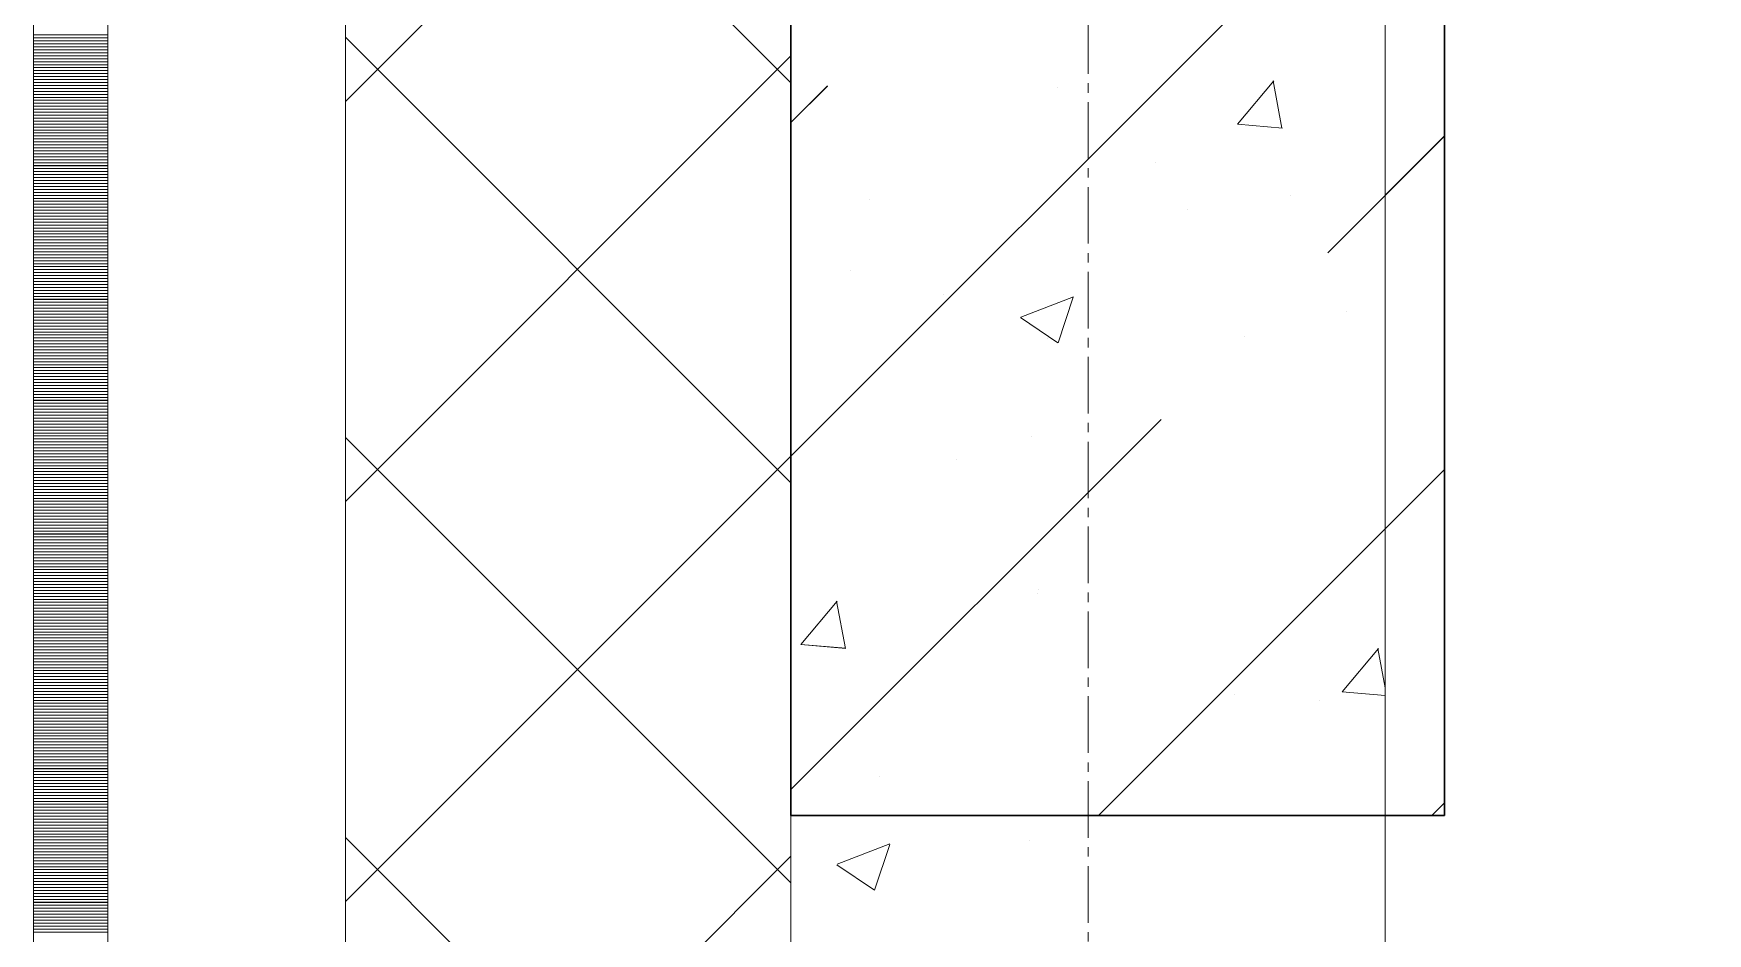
# Model space of a CAD drawing. Header units: millimetres. Extents: x 470010 to 1231400, y -134005 to 421770.
# Drawn here: x 806168 to 806731, y 153473 to 153776 of the extents above; entities that cross this region are included whole.
import ezdxf
from ezdxf.enums import TextEntityAlignment as Align

# ---------------------------------------------------------------- set-up
doc = ezdxf.new("R2010")
doc.units = ezdxf.units.MM
for name, pattern in [('CENTER2', [28.575, 19.05, -3.175, 3.175, -3.175]), ('DASHED', [19.05, 12.7, -6.35]), ('HIDDEN2', [4.7625, 3.175, -1.5875])]:
    doc.linetypes.add(name, pattern=pattern)
doc.layers.get('Defpoints').update_dxf_attribs({"color": 140})
doc.layers.add('АР_Делит', color=120, linetype='Continuous', lineweight=0, plot=False)
for name, color, linetype, lineweight in [('АР_Колонны', 70, 'Continuous', 30), ('АР_Стены ЖБ', 7, 'Continuous', 35), ('АР_Стены ПЕНОблок', 52, 'Continuous', 20), ('АР_Тонкая', 254, 'Continuous', 5), ('АР_Утеплитель', 31, 'Continuous', 0), ('АР_Штриховка', 8, 'Continuous', 0)]:
    doc.layers.add(name, color=color, linetype=linetype, lineweight=lineweight)
doc.layers.add('РД_Оси_100', color=7, linetype='Continuous', lineweight=0, true_color=0x525252)
doc.styles.add('style1', font='ARIALN.TTF')

# ---------------------------------------------------------------- blocks, each defined once
blk = doc.blocks.new('СОШ_2200_АР_ОСИ_М100_28.05.24')
at = {"layer": 'АР_Делит', "color": 251, "linetype": 'DASHED', "true_color": 0x636466}
blk.add_lwpolyline([(114955, 135155), (114955, -355), (93595.036, -355), (93595.036, 13855), (94145, 13855), (94145, 68320), (66055, 68320), (66055, 13857.73), (83455, 13857.73), (83455, -355), (45245, -355), (45245, 13145), (44695, 13145), (44695, 26755), (45245, 26755), (45245, 68320), (20455, 68320), (20455, 26755), (27955, 26755), (27955, 13145), (-355, 13145), (-355, 100855)], dxfattribs=at)
at = {"layer": 'РД_Оси_100', "color": 251, "linetype": 'CENTER2', "true_color": 0x636466}
blk.add_line((0, -6155), (0, 139938.679), dxfattribs=at)
blk = doc.blocks.new('A$C9108343f')
at = {"layer": 'АР_Колонны', "color": 18, "linetype": 'HIDDEN2', "lineweight": 25, "true_color": 0x000000}
for p, q in [((140704.09, 253879.49), (140704.09, 254779.49)), ((140924.09, 254779.49), (140924.09, 253879.49)), ((140924.09, 253879.49), (140704.09, 253879.49))]:
    blk.add_line(p, q, dxfattribs=at)
at = {"layer": 'АР_Колонны', "color": 18, "linetype": 'Continuous', "lineweight": 15, "true_color": 0x000000}
for p, q in [((140704.09, 254779.49), (140704.09, 253879.49)), ((140704.09, 254779.49), (140704.09, 253879.49)), ((140924.09, 253879.49), (140924.09, 254779.49)), ((140924.09, 253879.49), (140924.09, 254779.49)), ((140704.09, 253879.49), (140924.09, 253879.49)), ((140704.09, 253879.49), (140924.09, 253879.49))]:
    blk.add_line(p, q, dxfattribs=at)
at = {"layer": 'АР_Стены ЖБ', "color": 18, "linetype": 'Continuous', "lineweight": 30, "true_color": 0x000000}
for p, q in [((140704.09, 254779.49), (140704.09, 253879.49)), ((140924.09, 253879.49), (140924.09, 254779.49)), ((140704.09, 253879.49), (140924.09, 253879.49))]:
    blk.add_line(p, q, dxfattribs=at)
at = {"layer": 'АР_Стены ПЕНОблок', "color": 18, "linetype": 'Continuous', "lineweight": 20, "true_color": 0x000000}
for p, q in [((140704.09, 313879.49), (140704.09, 237679.49)), ((140904.09, 237679.49), (140904.09, 313879.49))]:
    blk.add_line(p, q, dxfattribs=at)
at = {"layer": 'АР_Тонкая', "color": 18, "linetype": 'Continuous', "lineweight": 5, "true_color": 0x000000}
for p, q in [((140449.09, 313879.49), (140449.09, 237679.49)), ((140474.09, 313879.49), (140474.09, 237679.49)), ((140474.09, 237679.49), (140474.09, 313879.49)), ((140554.09, 237679.49), (140554.09, 313879.49))]:
    blk.add_line(p, q, dxfattribs=at)
at = {"layer": 'АР_Утеплитель', "color": 18, "linetype": 'Continuous', "lineweight": 0, "true_color": 0x000000}
for p, q in [((140554.09, 313879.49), (140554.09, 237679.49)), ((140704.09, 237679.49), (140704.09, 313879.49))]:
    blk.add_line(p, q, dxfattribs=at)
at = {"layer": 'АР_Штриховка', "color": 18, "linetype": 'Continuous', "lineweight": 0, "true_color": 0x000000}
for p, q in [((140704.09, 254126.17), (140554.09, 254276.17)), ((140554.09, 254119.89), (140704.09, 254269.89)), ((140449.09, 254142.24), (140474.09, 254142.24)), ((140449.09, 254141.24), (140474.09, 254141.24)), ((140449.09, 254140.24), (140474.09, 254140.24)), ((140449.09, 254139.24), (140474.09, 254139.24)), ((140449.09, 254138.24), (140474.09, 254138.24)), ((140704.09, 253991.47), (140554.09, 254141.47)), ((140449.09, 254137.24), (140474.09, 254137.24)), ((140449.09, 254136.24), (140474.09, 254136.24)), ((140449.09, 254135.24), (140474.09, 254135.24)), ((140449.09, 254134.24), (140474.09, 254134.24)), ((140449.09, 254133.24), (140474.09, 254133.24)), ((140449.09, 254132.24), (140474.09, 254132.24)), ((140554.09, 253985.18), (140704.09, 254135.18)), ((140449.09, 254131.24), (140474.09, 254131.24)), ((140449.09, 254130.24), (140474.09, 254130.24)), ((140449.09, 254129.24), (140474.09, 254129.24)), ((140449.09, 254128.24), (140474.09, 254128.24)), ((140449.09, 254127.24), (140474.09, 254127.24)), ((140854.37, 254112.21), (140866.62, 254126.8)), ((140869.34, 254110.83), (140866.4, 254126.75)), ((140449.09, 254126.24), (140474.09, 254126.24)), ((140449.09, 254125.24), (140474.09, 254125.24)), ((140449.09, 254124.24), (140474.09, 254124.24)), ((140449.09, 254123.24), (140474.09, 254123.24)), ((140449.09, 254122.24), (140474.09, 254122.24)), ((140449.09, 254121.24), (140474.09, 254121.24)), ((140793.66, 254124.71), (140793.66, 254124.71)), ((140449.09, 254120.24), (140474.09, 254120.24)), ((140449.09, 254119.24), (140474.09, 254119.24)), ((140449.09, 254118.24), (140474.09, 254118.24)), ((140449.09, 254117.24), (140474.09, 254117.24)), ((140449.09, 254116.24), (140474.09, 254116.24)), ((140449.09, 254115.24), (140474.09, 254115.24)), ((140449.09, 254114.24), (140474.09, 254114.24)), ((140449.09, 254113.24), (140474.09, 254113.24)), ((140449.09, 254112.24), (140474.09, 254112.24)), ((140449.09, 254111.24), (140474.09, 254111.24)), ((140449.09, 254110.24), (140474.09, 254110.24)), ((140854.37, 254112.2), (140869.55, 254110.87)), ((140449.09, 254109.24), (140474.09, 254109.24)), ((140449.09, 254108.24), (140474.09, 254108.24)), ((140449.09, 254107.24), (140474.09, 254107.24)), ((140449.09, 254106.24), (140474.09, 254106.24)), ((140449.09, 254105.24), (140474.09, 254105.24)), ((140449.09, 254104.24), (140474.09, 254104.24)), ((140449.09, 254103.24), (140474.09, 254103.24)), ((140449.09, 254102.24), (140474.09, 254102.24)), ((140449.09, 254101.24), (140474.09, 254101.24)), ((140449.09, 254100.24), (140474.09, 254100.24)), ((140449.09, 254099.24), (140474.09, 254099.24)), ((140826.72, 254099.44), (140826.72, 254099.44)), ((140449.09, 254098.24), (140474.09, 254098.24)), ((140449.09, 254097.24), (140474.09, 254097.24)), ((140449.09, 254096.24), (140474.09, 254096.24)), ((140449.09, 254095.24), (140474.09, 254095.24)), ((140449.09, 254094.24), (140474.09, 254094.24)), ((140449.09, 254093.24), (140474.09, 254093.24)), ((140449.09, 254092.24), (140474.09, 254092.24)), ((140449.09, 254091.24), (140474.09, 254091.24)), ((140449.09, 254090.24), (140474.09, 254090.24)), ((140449.09, 254089.24), (140474.09, 254089.24)), ((140449.09, 254088.24), (140474.09, 254088.24)), ((140449.09, 254087.24), (140474.09, 254087.24)), ((140872.18, 254088.24), (140872.18, 254088.24)), ((140449.09, 254086.24), (140474.09, 254086.24)), ((140449.09, 254085.24), (140474.09, 254085.24)), ((140449.09, 254084.24), (140474.09, 254084.24)), ((140449.09, 254083.24), (140474.09, 254083.24)), ((140449.09, 254082.24), (140474.09, 254082.24)), ((140730.52, 254086.77), (140730.52, 254086.77)), ((140837.58, 254083.4), (140837.58, 254083.4)), ((140449.09, 254081.24), (140474.09, 254081.24)), ((140449.09, 254080.24), (140474.09, 254080.24)), ((140449.09, 254079.24), (140474.09, 254079.24)), ((140449.09, 254078.24), (140474.09, 254078.24)), ((140449.09, 254077.24), (140474.09, 254077.24)), ((140449.09, 254076.24), (140474.09, 254076.24)), ((140449.09, 254075.24), (140474.09, 254075.24)), ((140449.09, 254074.24), (140474.09, 254074.24)), ((140449.09, 254073.24), (140474.09, 254073.24)), ((140449.09, 254072.24), (140474.09, 254072.24)), ((140449.09, 254071.24), (140474.09, 254071.24)), ((140449.09, 254070.24), (140474.09, 254070.24)), ((140449.09, 254069.24), (140474.09, 254069.24)), ((140449.09, 254068.24), (140474.09, 254068.24)), ((140449.09, 254067.24), (140474.09, 254067.24)), ((140449.09, 254066.24), (140474.09, 254066.24)), ((140449.09, 254065.24), (140474.09, 254065.24)), ((140449.09, 254064.24), (140474.09, 254064.24)), ((140449.09, 254063.24), (140474.09, 254063.24)), ((140449.09, 254062.24), (140474.09, 254062.24)), ((140449.09, 254061.24), (140474.09, 254061.24)), ((140449.09, 254060.24), (140474.09, 254060.24)), ((140449.09, 254059.24), (140474.09, 254059.24)), ((140724.05, 254062.81), (140724.05, 254062.81)), ((140449.09, 254058.24), (140474.09, 254058.24)), ((140449.09, 254057.24), (140474.09, 254057.24)), ((140449.09, 254056.24), (140474.09, 254056.24)), ((140449.09, 254055.24), (140474.09, 254055.24)), ((140449.09, 254054.24), (140474.09, 254054.24)), ((140449.09, 254053.24), (140474.09, 254053.24)), ((140755.54, 254055.01), (140755.54, 254055.01)), ((140781.43, 254047.28), (140799.22, 254054.11)), ((140793.99, 254038.57), (140799.14, 254053.92)), ((140449.09, 254052.24), (140474.09, 254052.24)), ((140449.09, 254051.24), (140474.09, 254051.24)), ((140449.09, 254050.24), (140474.09, 254050.24)), ((140449.09, 254049.24), (140474.09, 254049.24)), ((140449.09, 254048.24), (140474.09, 254048.24)), ((140891.13, 254049.28), (140891.13, 254049.28)), ((140449.09, 254047.24), (140474.09, 254047.24)), ((140449.09, 254046.24), (140474.09, 254046.24)), ((140449.09, 254045.24), (140474.09, 254045.24)), ((140449.09, 254044.24), (140474.09, 254044.24)), ((140449.09, 254043.24), (140474.09, 254043.24)), ((140449.09, 254042.24), (140474.09, 254042.24)), ((140781.35, 254047.09), (140793.98, 254038.57)), ((140449.09, 254041.24), (140474.09, 254041.24)), ((140449.09, 254040.24), (140474.09, 254040.24)), ((140449.09, 254039.24), (140474.09, 254039.24)), ((140449.09, 254038.24), (140474.09, 254038.24)), ((140449.09, 254037.24), (140474.09, 254037.24)), ((140790.57, 254040.16), (140790.57, 254040.16)), ((140449.09, 254036.24), (140474.09, 254036.24)), ((140449.09, 254035.24), (140474.09, 254035.24)), ((140449.09, 254034.24), (140474.09, 254034.24)), ((140449.09, 254033.24), (140474.09, 254033.24)), ((140449.09, 254032.24), (140474.09, 254032.24)), ((140449.09, 254031.24), (140474.09, 254031.24)), ((140449.09, 254030.24), (140474.09, 254030.24)), ((140449.09, 254029.24), (140474.09, 254029.24)), ((140449.09, 254028.24), (140474.09, 254028.24)), ((140449.09, 254027.24), (140474.09, 254027.24)), ((140449.09, 254026.24), (140474.09, 254026.24)), ((140449.09, 254025.24), (140474.09, 254025.24)), ((140449.09, 254024.24), (140474.09, 254024.24)), ((140449.09, 254023.24), (140474.09, 254023.24)), ((140449.09, 254022.24), (140474.09, 254022.24)), ((140449.09, 254021.24), (140474.09, 254021.24)), ((140449.09, 254020.24), (140474.09, 254020.24)), ((140449.09, 254019.24), (140474.09, 254019.24)), ((140449.09, 254018.24), (140474.09, 254018.24)), ((140449.09, 254017.24), (140474.09, 254017.24)), ((140449.09, 254016.24), (140474.09, 254016.24)), ((140449.09, 254015.24), (140474.09, 254015.24)), ((140449.09, 254014.24), (140474.09, 254014.24)), ((140449.09, 254013.24), (140474.09, 254013.24)), ((140449.09, 254012.24), (140474.09, 254012.24)), ((140449.09, 254011.24), (140474.09, 254011.24)), ((140449.09, 254010.24), (140474.09, 254010.24)), ((140449.09, 254009.24), (140474.09, 254009.24)), ((140449.09, 254008.24), (140474.09, 254008.24)), ((140449.09, 254007.24), (140474.09, 254007.24)), ((140449.09, 254006.24), (140474.09, 254006.24)), ((140449.09, 254005.24), (140474.09, 254005.24)), ((140449.09, 254004.24), (140474.09, 254004.24)), ((140449.09, 254003.24), (140474.09, 254003.24)), ((140704.09, 253856.77), (140554.09, 254006.77)), ((140784.91, 254007.04), (140784.91, 254007.04)), ((140449.09, 254002.24), (140474.09, 254002.24)), ((140449.09, 254001.24), (140474.09, 254001.24)), ((140449.09, 254000.24), (140474.09, 254000.24)), ((140449.09, 253999.24), (140474.09, 253999.24)), ((140449.09, 253998.24), (140474.09, 253998.24)), ((140449.09, 253997.24), (140474.09, 253997.24)), ((140554.09, 253850.48), (140704.09, 254000.48)), ((140759.9, 253999.26), (140759.9, 253999.26)), ((140449.09, 253996.24), (140474.09, 253996.24)), ((140449.09, 253995.24), (140474.09, 253995.24)), ((140449.09, 253994.24), (140474.09, 253994.24)), ((140449.09, 253993.24), (140474.09, 253993.24)), ((140449.09, 253992.24), (140474.09, 253992.24)), ((140449.09, 253991.24), (140474.09, 253991.24)), ((140449.09, 253990.24), (140474.09, 253990.24)), ((140449.09, 253989.24), (140474.09, 253989.24)), ((140449.09, 253988.24), (140474.09, 253988.24)), ((140449.09, 253987.24), (140474.09, 253987.24)), ((140449.09, 253986.24), (140474.09, 253986.24)), ((140449.09, 253985.24), (140474.09, 253985.24)), ((140449.09, 253984.24), (140474.09, 253984.24)), ((140449.09, 253983.24), (140474.09, 253983.24)), ((140449.09, 253982.24), (140474.09, 253982.24)), ((140449.09, 253981.24), (140474.09, 253981.24)), ((140449.09, 253980.24), (140474.09, 253980.24)), ((140449.09, 253979.24), (140474.09, 253979.24)), ((140449.09, 253978.24), (140474.09, 253978.24)), ((140449.09, 253977.24), (140474.09, 253977.24)), ((140449.09, 253976.24), (140474.09, 253976.24)), ((140449.09, 253975.24), (140474.09, 253975.24)), ((140449.09, 253974.24), (140474.09, 253974.24)), ((140449.09, 253973.24), (140474.09, 253973.24)), ((140449.09, 253972.24), (140474.09, 253972.24)), ((140449.09, 253971.24), (140474.09, 253971.24)), ((140449.09, 253970.24), (140474.09, 253970.24)), ((140449.09, 253969.24), (140474.09, 253969.24)), ((140449.09, 253968.24), (140474.09, 253968.24)), ((140449.09, 253967.24), (140474.09, 253967.24)), ((140449.09, 253966.24), (140474.09, 253966.24)), ((140449.09, 253965.24), (140474.09, 253965.24)), ((140449.09, 253964.24), (140474.09, 253964.24)), ((140449.09, 253963.24), (140474.09, 253963.24)), ((140449.09, 253962.24), (140474.09, 253962.24)), ((140449.09, 253961.24), (140474.09, 253961.24)), ((140449.09, 253960.24), (140474.09, 253960.24)), ((140449.09, 253959.24), (140474.09, 253959.24)), ((140449.09, 253958.24), (140474.09, 253958.24)), ((140449.09, 253957.24), (140474.09, 253957.24)), ((140449.09, 253956.24), (140474.09, 253956.24)), ((140449.09, 253955.24), (140474.09, 253955.24)), ((140449.09, 253954.24), (140474.09, 253954.24)), ((140449.09, 253953.24), (140474.09, 253953.24)), ((140449.09, 253952.24), (140474.09, 253952.24)), ((140787.05, 253954.29), (140787.05, 253954.29)), ((140787.48, 253955.6), (140787.48, 253955.6)), ((140449.09, 253951.24), (140474.09, 253951.24)), ((140449.09, 253950.24), (140474.09, 253950.24)), ((140449.09, 253949.24), (140474.09, 253949.24)), ((140449.09, 253948.24), (140474.09, 253948.24)), ((140449.09, 253947.24), (140474.09, 253947.24)), ((140449.09, 253946.24), (140474.09, 253946.24)), ((140707.43, 253937.09), (140719.68, 253951.68)), ((140722.4, 253935.71), (140719.46, 253951.63)), ((140449.09, 253945.24), (140474.09, 253945.24)), ((140449.09, 253944.24), (140474.09, 253944.24)), ((140449.09, 253943.24), (140474.09, 253943.24)), ((140449.09, 253942.24), (140474.09, 253942.24)), ((140449.09, 253941.24), (140474.09, 253941.24)), ((140449.09, 253940.24), (140474.09, 253940.24)), ((140449.09, 253939.24), (140474.09, 253939.24)), ((140449.09, 253938.24), (140474.09, 253938.24)), ((140449.09, 253937.24), (140474.09, 253937.24)), ((140449.09, 253936.24), (140474.09, 253936.24)), ((140449.09, 253935.24), (140474.09, 253935.24)), ((140707.43, 253937.08), (140722.61, 253935.75)), ((140889.62, 253921.15), (140901.86, 253935.75)), ((140904.09, 253922.43), (140901.65, 253935.7)), ((140449.09, 253934.24), (140474.09, 253934.24)), ((140449.09, 253933.24), (140474.09, 253933.24)), ((140449.09, 253932.24), (140474.09, 253932.24)), ((140449.09, 253931.24), (140474.09, 253931.24)), ((140449.09, 253930.24), (140474.09, 253930.24)), ((140449.09, 253929.24), (140474.09, 253929.24)), ((140449.09, 253928.24), (140474.09, 253928.24)), ((140449.09, 253927.24), (140474.09, 253927.24)), ((140449.09, 253926.24), (140474.09, 253926.24)), ((140449.09, 253925.24), (140474.09, 253925.24)), ((140449.09, 253924.24), (140474.09, 253924.24)), ((140449.09, 253923.24), (140474.09, 253923.24)), ((140449.09, 253922.24), (140474.09, 253922.24)), ((140449.09, 253921.24), (140474.09, 253921.24)), ((140449.09, 253920.24), (140474.09, 253920.24)), ((140449.09, 253919.24), (140474.09, 253919.24)), ((140449.09, 253918.24), (140474.09, 253918.24)), ((140853.49, 253920.2), (140853.49, 253920.2)), ((140881.92, 253918.15), (140881.92, 253918.15)), ((140889.62, 253921.14), (140904.09, 253919.88)), ((140449.09, 253917.24), (140474.09, 253917.24)), ((140449.09, 253916.24), (140474.09, 253916.24)), ((140449.09, 253915.24), (140474.09, 253915.24)), ((140449.09, 253914.24), (140474.09, 253914.24)), ((140449.09, 253913.24), (140474.09, 253913.24)), ((140449.09, 253912.24), (140474.09, 253912.24)), ((140449.09, 253911.24), (140474.09, 253911.24)), ((140449.09, 253910.24), (140474.09, 253910.24)), ((140449.09, 253909.24), (140474.09, 253909.24)), ((140449.09, 253908.24), (140474.09, 253908.24)), ((140449.09, 253907.24), (140474.09, 253907.24)), ((140449.09, 253906.24), (140474.09, 253906.24)), ((140449.09, 253905.24), (140474.09, 253905.24)), ((140449.09, 253904.24), (140474.09, 253904.24)), ((140449.09, 253903.24), (140474.09, 253903.24)), ((140449.09, 253902.24), (140474.09, 253902.24)), ((140449.09, 253901.24), (140474.09, 253901.24)), ((140449.09, 253900.24), (140474.09, 253900.24)), ((140449.09, 253899.24), (140474.09, 253899.24)), ((140449.09, 253898.24), (140474.09, 253898.24)), ((140449.09, 253897.24), (140474.09, 253897.24)), ((140449.09, 253896.24), (140474.09, 253896.24)), ((140449.09, 253895.24), (140474.09, 253895.24)), ((140449.09, 253894.24), (140474.09, 253894.24)), ((140449.09, 253893.24), (140474.09, 253893.24)), ((140449.09, 253892.24), (140474.09, 253892.24)), ((140449.09, 253891.24), (140474.09, 253891.24)), ((140449.09, 253890.24), (140474.09, 253890.24)), ((140733.79, 253892.73), (140733.79, 253892.73)), ((140449.09, 253889.24), (140474.09, 253889.24)), ((140449.09, 253888.24), (140474.09, 253888.24)), ((140449.09, 253887.24), (140474.09, 253887.24)), ((140449.09, 253886.24), (140474.09, 253886.24)), ((140449.09, 253885.24), (140474.09, 253885.24)), ((140449.09, 253884.24), (140474.09, 253884.24)), ((140449.09, 253883.24), (140474.09, 253883.24)), ((140449.09, 253882.24), (140474.09, 253882.24)), ((140449.09, 253881.24), (140474.09, 253881.24)), ((140449.09, 253880.24), (140474.09, 253880.24)), ((140449.09, 253879.24), (140474.09, 253879.24)), ((140449.09, 253878.24), (140474.09, 253878.24)), ((140449.09, 253877.24), (140474.09, 253877.24)), ((140449.09, 253876.24), (140474.09, 253876.24)), ((140449.09, 253875.24), (140474.09, 253875.24)), ((140449.09, 253874.24), (140474.09, 253874.24)), ((140449.09, 253873.24), (140474.09, 253873.24)), ((140449.09, 253872.24), (140474.09, 253872.24)), ((140449.09, 253871.24), (140474.09, 253871.24)), ((140449.09, 253870.24), (140474.09, 253870.24)), ((140449.09, 253869.24), (140474.09, 253869.24)), ((140449.09, 253868.24), (140474.09, 253868.24)), ((140449.09, 253867.24), (140474.09, 253867.24)), ((140704.09, 253722.06), (140554.09, 253872.06)), ((140719.63, 253863.09), (140737.42, 253869.92)), ((140732.19, 253854.38), (140737.34, 253869.73)), ((140784.39, 253871.05), (140784.39, 253871.05)), ((140449.09, 253866.24), (140474.09, 253866.24)), ((140449.09, 253865.24), (140474.09, 253865.24)), ((140449.09, 253864.24), (140474.09, 253864.24)), ((140449.09, 253863.24), (140474.09, 253863.24)), ((140449.09, 253862.24), (140474.09, 253862.24)), ((140554.09, 253715.77), (140704.09, 253865.77)), ((140719.55, 253862.9), (140732.18, 253854.38)), ((140449.09, 253861.24), (140474.09, 253861.24)), ((140449.09, 253860.24), (140474.09, 253860.24)), ((140449.09, 253859.24), (140474.09, 253859.24)), ((140449.09, 253858.24), (140474.09, 253858.24)), ((140449.09, 253857.24), (140474.09, 253857.24)), ((140449.09, 253856.24), (140474.09, 253856.24)), ((140449.09, 253855.24), (140474.09, 253855.24)), ((140449.09, 253854.24), (140474.09, 253854.24)), ((140449.09, 253853.24), (140474.09, 253853.24)), ((140449.09, 253852.24), (140474.09, 253852.24)), ((140449.09, 253851.24), (140474.09, 253851.24)), ((140449.09, 253850.24), (140474.09, 253850.24)), ((140449.09, 253849.24), (140474.09, 253849.24)), ((140449.09, 253848.24), (140474.09, 253848.24)), ((140449.09, 253847.24), (140474.09, 253847.24)), ((140449.09, 253846.24), (140474.09, 253846.24)), ((140449.09, 253845.24), (140474.09, 253845.24)), ((140449.09, 253844.24), (140474.09, 253844.24)), ((140449.09, 253843.24), (140474.09, 253843.24)), ((140449.09, 253842.24), (140474.09, 253842.24)), ((140449.09, 253841.24), (140474.09, 253841.24)), ((140449.09, 253840.24), (140474.09, 253840.24))]:
    blk.add_line(p, q, dxfattribs=at)
at = {"layer": 'АР_Штриховка', "color": 18, "linetype": 'Continuous', "lineweight": 5, "true_color": 0x000000}
for p, q in [((140704.09, 254000.48), (140924.09, 254220.48)), ((140704.09, 254112.73), (140716.43, 254125.06)), ((140884.81, 254068.94), (140924.09, 254108.23)), ((140856.74, 254040.88), (140856.74, 254040.88)), ((140704.09, 253888.23), (140828.68, 254012.81)), ((140807.61, 253879.49), (140924.09, 253995.97)), ((140919.87, 253879.49), (140924.09, 253883.72))]:
    blk.add_line(p, q, dxfattribs=at)
at = {"layer": 'РД_Оси_100'}
blk.add_blockref('СОШ_2200_АР_ОСИ_М100_28.05.24', (140804.09, 223079.49), dxfattribs=at)
at = {"layer": 'Defpoints', "color": 18, "true_color": 0x000000, "style": 'style1'}
for p in [(143949.34, 316089.12), (143974.98, 281639.5), (143890.4, 273244.71), (143839.99, 264276.81), (143967.75, 254892.38), (12251.96, 104178.14), (12382.58, 96023.14)]:
    blk.add_attdef('АР-ПОМЕЩЕНИЕ:НАИМЕНОВАНИЕ', text='', height=100, dxfattribs=at).set_placement(p, align=Align.MIDDLE)
at = {"layer": 'Defpoints', "color": 18, "true_color": 0x000000, "style": 'style1', "flags": 8}
for p in [(143951.3, 279099.09), (143848.34, 269251.11), (143875.33, 260094.25), (144049.74, 250824.7), (163419.28, 238153.36), (155897.46, 237965.97), (183037.2, 237965.97), (143342.94, 237876.19)]:
    blk.add_attdef('АР-ПОМЕЩЕНИЕ:НАИМЕНОВАНИЕ', text='', height=100, dxfattribs=at).set_placement(p, align=Align.MIDDLE)

msp = doc.modelspace()

# ---------------------------------------------------------------- linework, layer by layer
at = {"layer": 'АР_Колонны', "color": 18, "linetype": 'HIDDEN2', "lineweight": 25, "true_color": 0x000000}
for p, q in [((806422.706, 153513.25), (806422.706, 154413.25)), ((806642.706, 154413.25), (806642.706, 153513.25)), ((806642.706, 153513.25), (806422.706, 153513.25))]:
    msp.add_line(p, q, dxfattribs=at)
at = {"layer": 'АР_Колонны', "color": 18, "linetype": 'Continuous', "lineweight": 15, "true_color": 0x000000}
for p, q in [((806422.706, 154413.25), (806422.706, 153513.25)), ((806422.706, 154413.25), (806422.706, 153513.25)), ((806642.706, 153513.25), (806642.706, 154413.25)), ((806642.706, 153513.25), (806642.706, 154413.25)), ((806422.706, 153513.25), (806642.706, 153513.25)), ((806422.706, 153513.25), (806642.706, 153513.25))]:
    msp.add_line(p, q, dxfattribs=at)
at = {"layer": 'АР_Стены ЖБ', "color": 18, "linetype": 'Continuous', "lineweight": 30, "true_color": 0x000000}
for p, q in [((806422.706, 154413.25), (806422.706, 153513.25)), ((806642.706, 153513.25), (806642.706, 154413.25)), ((806422.706, 153513.25), (806642.706, 153513.25))]:
    msp.add_line(p, q, dxfattribs=at)
at = {"layer": 'АР_Стены ПЕНОблок', "color": 18, "linetype": 'Continuous', "lineweight": 20, "true_color": 0x000000}
for p, q in [((806422.706, 213513.251), (806422.706, 137313.251)), ((806622.706, 137313.251), (806622.706, 213513.251))]:
    msp.add_line(p, q, dxfattribs=at)
at = {"layer": 'АР_Тонкая', "color": 18, "linetype": 'Continuous', "lineweight": 5, "true_color": 0x000000}
for p, q in [((806167.706, 213513.251), (806167.706, 137313.251)), ((806192.706, 213513.251), (806192.706, 137313.251)), ((806192.706, 137313.251), (806192.706, 213513.251)), ((806272.706, 137313.251), (806272.706, 213513.251))]:
    msp.add_line(p, q, dxfattribs=at)
at = {"layer": 'АР_Утеплитель', "color": 18, "linetype": 'Continuous', "lineweight": 0, "true_color": 0x000000}
for p, q in [((806272.706, 213513.251), (806272.706, 137313.251)), ((806422.706, 137313.251), (806422.706, 213513.251))]:
    msp.add_line(p, q, dxfattribs=at)
at = {"layer": 'АР_Штриховка', "color": 18, "linetype": 'Continuous', "lineweight": 0, "true_color": 0x000000}
for p, q in [((806422.706, 153759.931), (806272.706, 153909.931)), ((806272.706, 153753.644), (806422.706, 153903.644)), ((806167.706, 153776), (806192.706, 153776)), ((806167.706, 153775), (806192.706, 153775)), ((806167.706, 153774), (806192.706, 153774)), ((806167.706, 153773), (806192.706, 153773)), ((806167.706, 153772), (806192.706, 153772)), ((806167.706, 153771), (806192.706, 153771)), ((806167.706, 153770), (806192.706, 153770)), ((806422.706, 153625.227), (806272.706, 153775.227)), ((806167.706, 153769), (806192.706, 153769)), ((806167.706, 153768), (806192.706, 153768)), ((806167.706, 153767), (806192.706, 153767)), ((806167.706, 153766), (806192.706, 153766)), ((806167.706, 153765), (806192.706, 153765)), ((806272.706, 153618.94), (806422.706, 153768.94)), ((806167.706, 153764), (806192.706, 153764)), ((806167.706, 153763), (806192.706, 153763)), ((806167.706, 153762), (806192.706, 153762)), ((806167.706, 153761), (806192.706, 153761)), ((806167.706, 153760), (806192.706, 153760)), ((806167.706, 153759), (806192.706, 153759)), ((806572.986, 153745.967), (806585.231, 153760.56)), ((806587.953, 153744.589), (806585.016, 153760.51)), ((806167.706, 153758), (806192.706, 153758)), ((806167.706, 153757), (806192.706, 153757)), ((806167.706, 153756), (806192.706, 153756)), ((806167.706, 153755), (806192.706, 153755)), ((806167.706, 153754), (806192.706, 153754)), ((806167.706, 153753), (806192.706, 153753)), ((806167.706, 153752), (806192.706, 153752)), ((806167.706, 153751), (806192.706, 153751)), ((806167.706, 153750), (806192.706, 153750)), ((806167.706, 153749), (806192.706, 153749)), ((806167.706, 153748), (806192.706, 153748)), ((806167.706, 153747), (806192.706, 153747)), ((806167.706, 153746), (806192.706, 153746)), ((806167.706, 153745), (806192.706, 153745)), ((806167.706, 153744), (806192.706, 153744)), ((806167.706, 153743), (806192.706, 153743)), ((806167.706, 153742), (806192.706, 153742)), ((806572.985, 153745.957), (806588.167, 153744.629)), ((806167.706, 153741), (806192.706, 153741)), ((806167.706, 153740), (806192.706, 153740)), ((806167.706, 153739), (806192.706, 153739)), ((806167.706, 153738), (806192.706, 153738)), ((806167.706, 153737), (806192.706, 153737)), ((806167.706, 153736), (806192.706, 153736)), ((806167.706, 153735), (806192.706, 153735)), ((806167.706, 153734), (806192.706, 153734)), ((806167.706, 153733), (806192.706, 153733)), ((806167.706, 153732), (806192.706, 153732)), ((806167.706, 153731), (806192.706, 153731)), ((806167.706, 153730), (806192.706, 153730)), ((806167.706, 153729), (806192.706, 153729)), ((806167.706, 153728), (806192.706, 153728)), ((806167.706, 153727), (806192.706, 153727)), ((806167.706, 153726), (806192.706, 153726)), ((806167.706, 153725), (806192.706, 153725)), ((806167.706, 153724), (806192.706, 153724)), ((806167.706, 153723), (806192.706, 153723)), ((806167.706, 153722), (806192.706, 153722)), ((806167.706, 153721), (806192.706, 153721)), ((806167.706, 153720), (806192.706, 153720)), ((806167.706, 153719), (806192.706, 153719)), ((806167.706, 153718), (806192.706, 153718)), ((806167.706, 153717), (806192.706, 153717)), ((806167.706, 153716), (806192.706, 153716)), ((806167.706, 153715), (806192.706, 153715)), ((806167.706, 153714), (806192.706, 153714)), ((806167.706, 153713), (806192.706, 153713)), ((806167.706, 153712), (806192.706, 153712)), ((806167.706, 153711), (806192.706, 153711)), ((806167.706, 153710), (806192.706, 153710)), ((806167.706, 153709), (806192.706, 153709)), ((806167.706, 153708), (806192.706, 153708)), ((806167.706, 153707), (806192.706, 153707)), ((806167.706, 153706), (806192.706, 153706)), ((806167.706, 153705), (806192.706, 153705)), ((806167.706, 153704), (806192.706, 153704)), ((806167.706, 153703), (806192.706, 153703)), ((806167.706, 153702), (806192.706, 153702)), ((806167.706, 153701), (806192.706, 153701)), ((806167.706, 153700), (806192.706, 153700)), ((806167.706, 153699), (806192.706, 153699)), ((806167.706, 153698), (806192.706, 153698)), ((806167.706, 153697), (806192.706, 153697)), ((806167.706, 153696), (806192.706, 153696)), ((806167.706, 153695), (806192.706, 153695)), ((806167.706, 153694), (806192.706, 153694)), ((806167.706, 153693), (806192.706, 153693)), ((806167.706, 153692), (806192.706, 153692)), ((806167.706, 153691), (806192.706, 153691)), ((806167.706, 153690), (806192.706, 153690)), ((806167.706, 153689), (806192.706, 153689)), ((806167.706, 153688), (806192.706, 153688)), ((806167.706, 153687), (806192.706, 153687)), ((806167.706, 153686), (806192.706, 153686)), ((806500.046, 153681.036), (806517.831, 153687.863)), ((806512.602, 153672.325), (806517.752, 153687.674)), ((806167.706, 153685), (806192.706, 153685)), ((806167.706, 153684), (806192.706, 153684)), ((806167.706, 153683), (806192.706, 153683)), ((806167.706, 153682), (806192.706, 153682)), ((806167.706, 153681), (806192.706, 153681)), ((806167.706, 153680), (806192.706, 153680)), ((806499.961, 153680.849), (806512.595, 153672.326)), ((806167.706, 153679), (806192.706, 153679)), ((806167.706, 153678), (806192.706, 153678)), ((806167.706, 153677), (806192.706, 153677)), ((806167.706, 153676), (806192.706, 153676)), ((806167.706, 153675), (806192.706, 153675)), ((806167.706, 153674), (806192.706, 153674)), ((806167.706, 153673), (806192.706, 153673)), ((806167.706, 153672), (806192.706, 153672)), ((806167.706, 153671), (806192.706, 153671)), ((806167.706, 153670), (806192.706, 153670)), ((806167.706, 153669), (806192.706, 153669)), ((806167.706, 153668), (806192.706, 153668)), ((806167.706, 153667), (806192.706, 153667)), ((806167.706, 153666), (806192.706, 153666)), ((806167.706, 153665), (806192.706, 153665)), ((806167.706, 153664), (806192.706, 153664)), ((806167.706, 153663), (806192.706, 153663)), ((806167.706, 153662), (806192.706, 153662)), ((806167.706, 153661), (806192.706, 153661)), ((806167.706, 153660), (806192.706, 153660)), ((806167.706, 153659), (806192.706, 153659)), ((806167.706, 153658), (806192.706, 153658)), ((806167.706, 153657), (806192.706, 153657)), ((806167.706, 153656), (806192.706, 153656)), ((806167.706, 153655), (806192.706, 153655)), ((806167.706, 153654), (806192.706, 153654)), ((806167.706, 153653), (806192.706, 153653)), ((806167.706, 153652), (806192.706, 153652)), ((806167.706, 153651), (806192.706, 153651)), ((806167.706, 153650), (806192.706, 153650)), ((806167.706, 153649), (806192.706, 153649)), ((806167.706, 153648), (806192.706, 153648)), ((806167.706, 153647), (806192.706, 153647)), ((806167.706, 153646), (806192.706, 153646)), ((806167.706, 153645), (806192.706, 153645)), ((806167.706, 153644), (806192.706, 153644)), ((806167.706, 153643), (806192.706, 153643)), ((806167.706, 153642), (806192.706, 153642)), ((806167.706, 153641), (806192.706, 153641)), ((806422.706, 153490.523), (806272.706, 153640.523)), ((806167.706, 153640), (806192.706, 153640)), ((806167.706, 153639), (806192.706, 153639)), ((806167.706, 153638), (806192.706, 153638)), ((806167.706, 153637), (806192.706, 153637)), ((806167.706, 153636), (806192.706, 153636)), ((806167.706, 153635), (806192.706, 153635)), ((806167.706, 153634), (806192.706, 153634)), ((806167.706, 153633), (806192.706, 153633)), ((806167.706, 153632), (806192.706, 153632)), ((806167.706, 153631), (806192.706, 153631)), ((806167.706, 153630), (806192.706, 153630)), ((806167.706, 153629), (806192.706, 153629)), ((806272.706, 153484.236), (806422.706, 153634.236)), ((806167.706, 153628), (806192.706, 153628)), ((806167.706, 153627), (806192.706, 153627)), ((806167.706, 153626), (806192.706, 153626)), ((806167.706, 153625), (806192.706, 153625)), ((806167.706, 153624), (806192.706, 153624)), ((806167.706, 153623), (806192.706, 153623)), ((806167.706, 153622), (806192.706, 153622)), ((806167.706, 153621), (806192.706, 153621)), ((806167.706, 153620), (806192.706, 153620)), ((806167.706, 153619), (806192.706, 153619)), ((806167.706, 153618), (806192.706, 153618)), ((806167.706, 153617), (806192.706, 153617)), ((806167.706, 153616), (806192.706, 153616)), ((806167.706, 153615), (806192.706, 153615)), ((806167.706, 153614), (806192.706, 153614)), ((806167.706, 153613), (806192.706, 153613)), ((806167.706, 153612), (806192.706, 153612)), ((806167.706, 153611), (806192.706, 153611)), ((806167.706, 153610), (806192.706, 153610)), ((806167.706, 153609), (806192.706, 153609)), ((806167.706, 153608), (806192.706, 153608)), ((806167.706, 153607), (806192.706, 153607)), ((806167.706, 153606), (806192.706, 153606)), ((806167.706, 153605), (806192.706, 153605)), ((806167.706, 153604), (806192.706, 153604)), ((806167.706, 153603), (806192.706, 153603)), ((806167.706, 153602), (806192.706, 153602)), ((806167.706, 153601), (806192.706, 153601)), ((806167.706, 153600), (806192.706, 153600)), ((806167.706, 153599), (806192.706, 153599)), ((806167.706, 153598), (806192.706, 153598)), ((806167.706, 153597), (806192.706, 153597)), ((806167.706, 153596), (806192.706, 153596)), ((806167.706, 153595), (806192.706, 153595)), ((806167.706, 153594), (806192.706, 153594)), ((806167.706, 153593), (806192.706, 153593)), ((806167.706, 153592), (806192.706, 153592)), ((806167.706, 153591), (806192.706, 153591)), ((806167.706, 153590), (806192.706, 153590)), ((806167.706, 153589), (806192.706, 153589)), ((806167.706, 153588), (806192.706, 153588)), ((806167.706, 153587), (806192.706, 153587)), ((806167.706, 153586), (806192.706, 153586)), ((806167.706, 153585), (806192.706, 153585)), ((806167.706, 153584), (806192.706, 153584)), ((806426.044, 153570.849), (806438.29, 153585.442)), ((806441.012, 153569.471), (806438.075, 153585.392)), ((806167.706, 153583), (806192.706, 153583)), ((806167.706, 153582), (806192.706, 153582)), ((806167.706, 153581), (806192.706, 153581)), ((806167.706, 153580), (806192.706, 153580)), ((806167.706, 153579), (806192.706, 153579)), ((806167.706, 153578), (806192.706, 153578)), ((806167.706, 153577), (806192.706, 153577)), ((806167.706, 153576), (806192.706, 153576)), ((806167.706, 153575), (806192.706, 153575)), ((806167.706, 153574), (806192.706, 153574)), ((806167.706, 153573), (806192.706, 153573)), ((806167.706, 153572), (806192.706, 153572)), ((806167.706, 153571), (806192.706, 153571)), ((806167.706, 153570), (806192.706, 153570)), ((806167.706, 153569), (806192.706, 153569)), ((806167.706, 153568), (806192.706, 153568)), ((806167.706, 153567), (806192.706, 153567)), ((806426.044, 153570.839), (806441.226, 153569.511)), ((806608.229, 153554.91), (806620.474, 153569.503)), ((806622.706, 153556.188), (806620.259, 153569.453)), ((806167.706, 153566), (806192.706, 153566)), ((806167.706, 153565), (806192.706, 153565)), ((806167.706, 153564), (806192.706, 153564)), ((806167.706, 153563), (806192.706, 153563)), ((806167.706, 153562), (806192.706, 153562)), ((806167.706, 153561), (806192.706, 153561)), ((806167.706, 153560), (806192.706, 153560)), ((806167.706, 153559), (806192.706, 153559)), ((806167.706, 153558), (806192.706, 153558)), ((806167.706, 153557), (806192.706, 153557)), ((806167.706, 153556), (806192.706, 153556)), ((806167.706, 153555), (806192.706, 153555)), ((806167.706, 153554), (806192.706, 153554)), ((806167.706, 153553), (806192.706, 153553)), ((806167.706, 153552), (806192.706, 153552)), ((806167.706, 153551), (806192.706, 153551)), ((806167.706, 153550), (806192.706, 153550)), ((806608.228, 153554.9), (806622.706, 153553.633)), ((806167.706, 153549), (806192.706, 153549)), ((806167.706, 153548), (806192.706, 153548)), ((806167.706, 153547), (806192.706, 153547)), ((806167.706, 153546), (806192.706, 153546)), ((806167.706, 153545), (806192.706, 153545)), ((806167.706, 153544), (806192.706, 153544)), ((806167.706, 153543), (806192.706, 153543)), ((806167.706, 153542), (806192.706, 153542)), ((806167.706, 153541), (806192.706, 153541)), ((806167.706, 153540), (806192.706, 153540)), ((806167.706, 153539), (806192.706, 153539)), ((806167.706, 153538), (806192.706, 153538)), ((806167.706, 153537), (806192.706, 153537)), ((806167.706, 153536), (806192.706, 153536)), ((806167.706, 153535), (806192.706, 153535)), ((806167.706, 153534), (806192.706, 153534)), ((806167.706, 153533), (806192.706, 153533)), ((806167.706, 153532), (806192.706, 153532)), ((806167.706, 153531), (806192.706, 153531)), ((806167.706, 153530), (806192.706, 153530)), ((806167.706, 153529), (806192.706, 153529)), ((806167.706, 153528), (806192.706, 153528)), ((806167.706, 153527), (806192.706, 153527)), ((806167.706, 153526), (806192.706, 153526)), ((806167.706, 153525), (806192.706, 153525)), ((806167.706, 153524), (806192.706, 153524)), ((806167.706, 153523), (806192.706, 153523)), ((806167.706, 153522), (806192.706, 153522)), ((806167.706, 153521), (806192.706, 153521)), ((806167.706, 153520), (806192.706, 153520)), ((806167.706, 153519), (806192.706, 153519)), ((806167.706, 153518), (806192.706, 153518)), ((806167.706, 153517), (806192.706, 153517)), ((806167.706, 153516), (806192.706, 153516)), ((806167.706, 153515), (806192.706, 153515)), ((806167.706, 153514), (806192.706, 153514)), ((806167.706, 153513), (806192.706, 153513)), ((806167.706, 153512), (806192.706, 153512)), ((806167.706, 153511), (806192.706, 153511)), ((806167.706, 153510), (806192.706, 153510)), ((806167.706, 153509), (806192.706, 153509)), ((806167.706, 153508), (806192.706, 153508)), ((806167.706, 153507), (806192.706, 153507)), ((806167.706, 153506), (806192.706, 153506)), ((806167.706, 153505), (806192.706, 153505)), ((806422.706, 153355.819), (806272.706, 153505.819)), ((806167.706, 153504), (806192.706, 153504)), ((806167.706, 153503), (806192.706, 153503)), ((806167.706, 153502), (806192.706, 153502)), ((806167.706, 153501), (806192.706, 153501)), ((806167.706, 153500), (806192.706, 153500)), ((806272.706, 153349.532), (806422.706, 153499.532)), ((806438.244, 153496.848), (806456.029, 153503.675)), ((806450.8, 153488.137), (806455.95, 153503.486)), ((806167.706, 153499), (806192.706, 153499)), ((806167.706, 153498), (806192.706, 153498)), ((806167.706, 153497), (806192.706, 153497)), ((806167.706, 153496), (806192.706, 153496)), ((806167.706, 153495), (806192.706, 153495)), ((806167.706, 153494), (806192.706, 153494)), ((806438.159, 153496.661), (806450.793, 153488.139)), ((806167.706, 153493), (806192.706, 153493)), ((806167.706, 153492), (806192.706, 153492)), ((806167.706, 153491), (806192.706, 153491)), ((806167.706, 153490), (806192.706, 153490)), ((806167.706, 153489), (806192.706, 153489)), ((806167.706, 153488), (806192.706, 153488)), ((806167.706, 153487), (806192.706, 153487)), ((806167.706, 153486), (806192.706, 153486)), ((806167.706, 153485), (806192.706, 153485)), ((806167.706, 153484), (806192.706, 153484)), ((806167.706, 153483), (806192.706, 153483)), ((806167.706, 153482), (806192.706, 153482)), ((806167.706, 153481), (806192.706, 153481)), ((806167.706, 153480), (806192.706, 153480)), ((806167.706, 153479), (806192.706, 153479)), ((806167.706, 153478), (806192.706, 153478)), ((806167.706, 153477), (806192.706, 153477)), ((806167.706, 153476), (806192.706, 153476)), ((806167.706, 153475), (806192.706, 153475)), ((806167.706, 153474), (806192.706, 153474))]:
    msp.add_line(p, q, dxfattribs=at)
at = {"layer": 'АР_Штриховка', "color": 18, "linetype": 'Continuous', "lineweight": 5, "true_color": 0x000000}
for p, q in [((806422.706, 153634.236), (806642.706, 153854.236)), ((806422.706, 153746.489), (806435.039, 153758.823)), ((806603.419, 153702.696), (806642.706, 153741.983)), ((806422.706, 153521.983), (806547.293, 153646.57)), ((806526.227, 153513.25), (806642.706, 153629.73)), ((806638.48, 153513.25), (806642.706, 153517.477))]:
    msp.add_line(p, q, dxfattribs=at)

# ---------------------------------------------------------------- block references
msp.add_blockref('A$C9108343f', (665718.612, -100366.242))
at = {"layer": 'РД_Оси_100'}
msp.add_blockref('СОШ_2200_АР_ОСИ_М100_28.05.24', (806522.706, 122713.251), dxfattribs=at)

doc.saveas('drawing.dxf')
